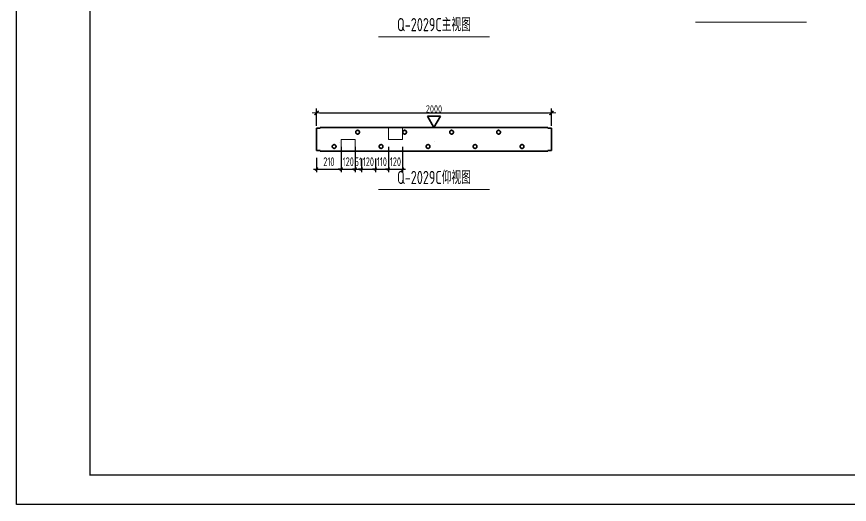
# Model space of a CAD drawing. Extents: x -85320 to 1679916, y -1321939 to 627.
# Drawn here: x 1261140 to 1289502, y -867871 to -851246 of the extents above; entities that cross this region are included whole.
import ezdxf
from ezdxf.enums import TextEntityAlignment as Align

# ---------------------------------------------------------------- set-up
doc = ezdxf.new("R2010")
doc.units = 0
doc.header["$LTSCALE"] = 1000
doc.linetypes.add('点划线', pattern=[1850, 1200, -300, 50, -300])
for name, color, linetype in [('BORDER', 7, 'Continuous'), ('手孔标注', 3, 'Continuous'), ('打印线框', 7, 'Continuous'), ('拉模', 7, 'Continuous')]:
    doc.layers.add(name, color=color, linetype=linetype)
for name, color, linetype, lineweight in [('手孔', 6, 'Continuous', 0), ('预制墙图名', 7, 'Continuous', 18), ('预制墙详图孔洞', 9, '点划线', 18), ('预制墙详图标注', 3, 'Continuous', 18), ('预制墙详图轮廓', 3, 'Continuous', 35)]:
    doc.layers.add(name, color=color, linetype=linetype, lineweight=lineweight)
doc.styles.add('TSSD_Dimension', font='tssdeng.shx', dxfattribs={"width": 0.7, "bigfont": 'hztxt.shx'})
doc.styles.add('样式 1', font='yjkeng.shx', dxfattribs={"width": 0.7, "bigfont": 'yjkchn.shx'})
doc.styles.add('样式 2', font='yjkeng.shx', dxfattribs={"width": 0.7, "bigfont": 'yjkchn.shx'})
doc.dimstyles.new('标注', dxfattribs={"dimtxt": 300, "dimasz": 100, "dimexe": 100, "dimexo": 250, "dimgap": 100, "dimtad": 1, "dimdec": 0, "dimlfac": 0.25, "dimzin": 0, "dimdsep": 46, "dimtxsty": 'TSSD_Dimension', "dimblk": 'ARCHTICK', "dimcen": 0, "dimdle": 100, "dimclrt": 7, "dimadec": 0, "dimazin": 0, "dimtfac": 1, "dimtdec": 0, "dimtix": 1, "dimtmove": 2, "dimatfit": 3, "dimfxl": 1, "dimtolj": 1, "dimtzin": 0, "dimarcsym": 0})
doc.dimstyles.new('盈建科结构', dxfattribs={"dimscale": 100, "dimtxt": 2.5, "dimasz": 1, "dimexe": 1.5, "dimexo": 0.625, "dimgap": 0.1, "dimtad": 1, "dimdec": 0, "dimrnd": 1, "dimzin": 0, "dimdsep": 46, "dimtxsty": '样式 1', "dimblk": '_yjkbk', "dimblk1": 'ARCHTICK', "dimblk2": 'ARCHTICK', "dimcen": 0.09, "dimadec": 0, "dimazin": 0, "dimtfac": 1, "dimtdec": 4, "dimtix": 1, "dimtmove": 2, "dimatfit": 3, "dimfxl": 1, "dimtolj": 1, "dimtzin": 0, "dimarcsym": 0})

# ---------------------------------------------------------------- blocks, each defined once
blk = doc.blocks.new('_yjkbk')
blk.add_line((-1, 0), (1.5, 0))
blk.add_lwpolyline([(-0.7, -0.7, 0.5, 0.5, 0), (0.7, 0.7, 0.5, 0.5, 0)], format="xyseb")
blk = doc.blocks.new('*D1523')
at = {"layer": 'Defpoints', "color": 0, "transparency": 16777216}
for p in [(1279354, -854529), (1271354, -855029), (1279354, -855029)]:
    blk.add_point(p, dxfattribs=at)
at = {"layer": '预制墙详图标注', "color": 0, "lineweight": -2, "transparency": 16777216}
for p, q in [((1271354, -854966), (1271354, -854379)), ((1271454, -854529), (1279254, -854529)), ((1279354, -854966), (1279354, -854379))]:
    blk.add_line(p, q, dxfattribs=at)
at = {"layer": '预制墙详图标注', "color": 0, "lineweight": -2, "transparency": 16777216, "xscale": 100, "yscale": 100, "zscale": 100, "rotation": 180}
blk.add_blockref('_yjkbk', (1271354, -854529), dxfattribs=at)
at = {"layer": '预制墙详图标注', "color": 0, "lineweight": -2, "transparency": 16777216, "xscale": 100, "yscale": 100, "zscale": 100}
blk.add_blockref('_yjkbk', (1279354, -854529), dxfattribs=at)
at = {"layer": '预制墙详图标注', "color": 0, "transparency": 16777216, "insert": (1275354, -854519), "char_height": 250, "attachment_point": 8, "style": '样式 1'}
blk.add_mtext('\\A1;2000', dxfattribs=at)
blk = doc.blocks.new('_ArchTick')
at = {"color": 0, "linetype": 'ByBlock', "const_width": 0.4}
blk.add_lwpolyline([(-0.5, -0.5), (0.5, 0.5)], dxfattribs=at)
blk = doc.blocks.new('*D1982')
at = {"layer": 'Defpoints', "color": 0, "transparency": 16777216}
for p in [(1272195, -855429), (1271354, -855809), (1272195, -856442)]:
    blk.add_point(p, dxfattribs=at)
at = {"layer": '手孔标注', "color": 0, "lineweight": -2, "transparency": 16777216}
for p, q in [((1272195, -855679), (1272195, -856542)), ((1271354, -856059), (1271354, -856542)), ((1271254, -856442), (1272295, -856442))]:
    blk.add_line(p, q, dxfattribs=at)
at = {"layer": '手孔标注', "color": 0, "lineweight": -2, "transparency": 16777216, "xscale": 100, "yscale": 100, "zscale": 100, "rotation": 180}
blk.add_blockref('_ArchTick', (1271354, -856442), dxfattribs=at)
at = {"layer": '手孔标注', "color": 0, "lineweight": -2, "transparency": 16777216, "xscale": 100, "yscale": 100, "zscale": 100}
blk.add_blockref('_ArchTick', (1272195, -856442), dxfattribs=at)
at = {"layer": '手孔标注', "color": 7, "lineweight": 0, "transparency": 16777216, "insert": (1271774, -856192), "char_height": 300, "attachment_point": 5, "style": 'TSSD_Dimension'}
blk.add_mtext('\\A1;210', dxfattribs=at)
blk = doc.blocks.new('*D1983')
at = {"layer": 'Defpoints', "color": 0, "transparency": 16777216}
for p in [(1272195, -855429), (1272675, -855429), (1272675, -856442)]:
    blk.add_point(p, dxfattribs=at)
at = {"layer": '手孔标注', "color": 0, "lineweight": -2, "transparency": 16777216}
for p, q in [((1272195, -855679), (1272195, -856542)), ((1272675, -855679), (1272675, -856542)), ((1272195, -856442), (1272095, -856442)), ((1272195, -856442), (1272675, -856442)), ((1272675, -856442), (1272775, -856442))]:
    blk.add_line(p, q, dxfattribs=at)
at = {"layer": '手孔标注', "color": 0, "lineweight": -2, "transparency": 16777216, "xscale": 100, "yscale": 100, "zscale": 100}
blk.add_blockref('_ArchTick', (1272195, -856442), dxfattribs=at)
at = {"layer": '手孔标注', "color": 0, "lineweight": -2, "transparency": 16777216, "xscale": 100, "yscale": 100, "zscale": 100, "rotation": 180}
blk.add_blockref('_ArchTick', (1272675, -856442), dxfattribs=at)
at = {"layer": '手孔标注', "color": 7, "lineweight": 0, "transparency": 16777216, "insert": (1272435, -856192), "char_height": 300, "attachment_point": 5, "style": 'TSSD_Dimension'}
blk.add_mtext('\\A1;120', dxfattribs=at)
blk = doc.blocks.new('*D1984')
at = {"layer": 'Defpoints', "color": 0, "transparency": 16777216}
for p in [(1272675, -855429), (1272880, -855829), (1272880, -856442)]:
    blk.add_point(p, dxfattribs=at)
at = {"layer": '手孔标注', "color": 0, "lineweight": -2, "transparency": 16777216}
for p, q in [((1272675, -855679), (1272675, -856542)), ((1272880, -856079), (1272880, -856542)), ((1272675, -856442), (1272575, -856442)), ((1272675, -856442), (1272880, -856442)), ((1272880, -856442), (1272980, -856442))]:
    blk.add_line(p, q, dxfattribs=at)
at = {"layer": '手孔标注', "color": 0, "lineweight": -2, "transparency": 16777216, "xscale": 100, "yscale": 100, "zscale": 100}
blk.add_blockref('_ArchTick', (1272675, -856442), dxfattribs=at)
at = {"layer": '手孔标注', "color": 0, "lineweight": -2, "transparency": 16777216, "xscale": 100, "yscale": 100, "zscale": 100, "rotation": 180}
blk.add_blockref('_ArchTick', (1272880, -856442), dxfattribs=at)
at = {"layer": '手孔标注', "color": 7, "lineweight": 0, "transparency": 16777216, "insert": (1272777, -856192), "char_height": 300, "attachment_point": 5, "style": 'TSSD_Dimension'}
blk.add_mtext('\\A1;51', dxfattribs=at)
blk = doc.blocks.new('*D1985')
at = {"layer": 'Defpoints', "color": 0, "transparency": 16777216}
for p in [(1272880, -855829), (1273360, -855829), (1273360, -856442)]:
    blk.add_point(p, dxfattribs=at)
at = {"layer": '手孔标注', "color": 0, "lineweight": -2, "transparency": 16777216}
for p, q in [((1272880, -856079), (1272880, -856542)), ((1273360, -856079), (1273360, -856542)), ((1272880, -856442), (1272780, -856442)), ((1272880, -856442), (1273360, -856442)), ((1273360, -856442), (1273460, -856442))]:
    blk.add_line(p, q, dxfattribs=at)
at = {"layer": '手孔标注', "color": 0, "lineweight": -2, "transparency": 16777216, "xscale": 100, "yscale": 100, "zscale": 100}
blk.add_blockref('_ArchTick', (1272880, -856442), dxfattribs=at)
at = {"layer": '手孔标注', "color": 0, "lineweight": -2, "transparency": 16777216, "xscale": 100, "yscale": 100, "zscale": 100, "rotation": 180}
blk.add_blockref('_ArchTick', (1273360, -856442), dxfattribs=at)
at = {"layer": '手孔标注', "color": 7, "lineweight": 0, "transparency": 16777216, "insert": (1273120, -856192), "char_height": 300, "attachment_point": 5, "style": 'TSSD_Dimension'}
blk.add_mtext('\\A1;120', dxfattribs=at)
blk = doc.blocks.new('*D1986')
at = {"layer": 'Defpoints', "color": 0, "transparency": 16777216}
for p in [(1273801, -855429), (1273360, -855829), (1273801, -856442)]:
    blk.add_point(p, dxfattribs=at)
at = {"layer": '手孔标注', "color": 0, "lineweight": -2, "transparency": 16777216}
for p, q in [((1273801, -855679), (1273801, -856542)), ((1273360, -856079), (1273360, -856542)), ((1273360, -856442), (1273260, -856442)), ((1273360, -856442), (1273801, -856442)), ((1273801, -856442), (1273901, -856442))]:
    blk.add_line(p, q, dxfattribs=at)
at = {"layer": '手孔标注', "color": 0, "lineweight": -2, "transparency": 16777216, "xscale": 100, "yscale": 100, "zscale": 100}
blk.add_blockref('_ArchTick', (1273360, -856442), dxfattribs=at)
at = {"layer": '手孔标注', "color": 0, "lineweight": -2, "transparency": 16777216, "xscale": 100, "yscale": 100, "zscale": 100, "rotation": 180}
blk.add_blockref('_ArchTick', (1273801, -856442), dxfattribs=at)
at = {"layer": '手孔标注', "color": 7, "lineweight": 0, "transparency": 16777216, "insert": (1273580, -856192), "char_height": 300, "attachment_point": 5, "style": 'TSSD_Dimension'}
blk.add_mtext('\\A1;110', dxfattribs=at)
blk = doc.blocks.new('*D1987')
at = {"layer": 'Defpoints', "color": 0, "transparency": 16777216}
for p in [(1273801, -855429), (1274281, -855429), (1274281, -856442)]:
    blk.add_point(p, dxfattribs=at)
at = {"layer": '手孔标注', "color": 0, "lineweight": -2, "transparency": 16777216}
for p, q in [((1273801, -855679), (1273801, -856542)), ((1274281, -855679), (1274281, -856542)), ((1273801, -856442), (1273701, -856442)), ((1273801, -856442), (1274281, -856442)), ((1274281, -856442), (1274381, -856442))]:
    blk.add_line(p, q, dxfattribs=at)
at = {"layer": '手孔标注', "color": 0, "lineweight": -2, "transparency": 16777216, "xscale": 100, "yscale": 100, "zscale": 100}
blk.add_blockref('_ArchTick', (1273801, -856442), dxfattribs=at)
at = {"layer": '手孔标注', "color": 0, "lineweight": -2, "transparency": 16777216, "xscale": 100, "yscale": 100, "zscale": 100, "rotation": 180}
blk.add_blockref('_ArchTick', (1274281, -856442), dxfattribs=at)
at = {"layer": '手孔标注', "color": 7, "lineweight": 0, "transparency": 16777216, "insert": (1274041, -856192), "char_height": 300, "attachment_point": 5, "style": 'TSSD_Dimension'}
blk.add_mtext('\\A1;120', dxfattribs=at)
blk = doc.blocks.new('图框1')
at = {"layer": 'BORDER', "const_width": 50}
blk.add_lwpolyline([(1377779, -823089), (1377779, -783089), (1433679, -783089), (1433679, -823089)], close=True, dxfattribs=at)

msp = doc.modelspace()

# ---------------------------------------------------------------- linework, layer by layer
at = {"layer": '手孔', "color": 6}
for points in [[(1273801.027, -855028.637), (1274281.027, -855028.637), (1274281.027, -855428.637), (1273801.027, -855428.637)], [(1272194.964, -855428.637), (1272674.964, -855428.637), (1272674.964, -855828.637), (1272194.964, -855828.637)]]:
    msp.add_lwpolyline(points, close=True, dxfattribs=at)
at = {"layer": '打印线框', "color": 1}
msp.add_lwpolyline([(1261139.78, -867870.962), (1261139.78, -825870.962), (1320539.78, -825870.962), (1320539.78, -867870.962)], close=True, dxfattribs=at)
at = {"layer": '预制墙图名', "lineweight": 18}
for p, q in [((1284265.601, -851429.04), (1288041.758, -851429.04)), ((1273466.782, -851929.04), (1277240.577, -851929.04)), ((1273460.877, -857139.04), (1277246.482, -857139.04))]:
    msp.add_line(p, q, dxfattribs=at)
at = {"layer": '预制墙详图孔洞', "lineweight": 35, "const_width": 0.18}
for points in [[(1271900.24, -855630.586), (1272077.68, -855405.091), (1272077.68, -855028.637), (1272213.68, -855028.637), (1272213.68, -855452.183), (1272007.119, -855714.688)], [(1272685.68, -855184.637), (1272685.68, -855028.637), (1272821.68, -855028.637), (1272821.68, -855184.637)], [(1273500.24, -855630.586), (1273677.68, -855405.091), (1273677.68, -855028.637), (1273813.68, -855028.637), (1273813.68, -855452.183), (1273607.119, -855714.688)], [(1274285.68, -855184.637), (1274285.68, -855028.637), (1274421.68, -855028.637), (1274421.68, -855184.637)], [(1275100.24, -855630.586), (1275277.68, -855405.091), (1275277.68, -855028.637), (1275413.68, -855028.637), (1275413.68, -855452.183), (1275207.119, -855714.688)], [(1275885.68, -855184.637), (1275885.68, -855028.637), (1276021.68, -855028.637), (1276021.68, -855184.637)], [(1276700.24, -855630.586), (1276877.68, -855405.091), (1276877.68, -855028.637), (1277013.68, -855028.637), (1277013.68, -855452.183), (1276807.119, -855714.688)], [(1277485.68, -855184.637), (1277485.68, -855028.637), (1277621.68, -855028.637), (1277621.68, -855184.637)], [(1278300.24, -855630.586), (1278477.68, -855405.091), (1278477.68, -855028.637), (1278613.68, -855028.637), (1278613.68, -855452.183), (1278407.119, -855714.688)]]:
    msp.add_lwpolyline(points, close=True, dxfattribs=at)
at = {"layer": '预制墙详图孔洞', "lineweight": 35}
for centre in [(1272753.68, -855184.637), (1274353.68, -855184.637), (1275953.68, -855184.637), (1277553.68, -855184.637), (1271953.68, -855672.637), (1273553.68, -855672.637), (1275153.68, -855672.637), (1276753.68, -855672.637), (1278353.68, -855672.637)]:
    msp.add_circle(centre, 64, dxfattribs=at)
at = {"layer": '预制墙详图标注', "lineweight": 35}
for p, q in [((1275353.68, -855028.637), (1275128.68, -854638.926)), ((1275578.68, -854638.926), (1275128.68, -854638.926)), ((1275353.68, -855028.637), (1275578.68, -854638.926))]:
    msp.add_line(p, q, dxfattribs=at)
at = {"layer": '预制墙详图轮廓', "lineweight": 35}
for p, q in [((1271353.68, -855808.637), (1271353.68, -855048.637)), ((1271353.68, -855048.637), (1271473.68, -855048.637)), ((1271473.68, -855028.637), (1279233.68, -855028.637)), ((1271473.68, -855048.637), (1271473.68, -855028.637)), ((1279233.68, -855028.637), (1279233.68, -855048.637)), ((1279233.68, -855048.637), (1279353.68, -855048.637)), ((1279353.68, -855048.637), (1279353.68, -855808.637)), ((1271473.68, -855808.637), (1271353.68, -855808.637)), ((1271473.68, -855828.637), (1271473.68, -855808.637)), ((1271473.68, -855828.637), (1279233.68, -855828.637)), ((1279353.68, -855808.637), (1279233.68, -855808.637)), ((1279233.68, -855808.637), (1279233.68, -855828.637))]:
    msp.add_line(p, q, dxfattribs=at)

# ---------------------------------------------------------------- block references
at = {"layer": '拉模', "color": 3}
msp.add_blockref('图框1', (-114139.169, -43782.267), dxfattribs=at)

# ---------------------------------------------------------------- texts
at = {"layer": '预制墙图名', "linetype": 'Continuous', "style": '样式 2', "width": 0.7}
for s, p in [('Q-2029C主视图', (1275353.68, -851878.637)), ('Q-2029C仰视图', (1275353.68, -857088.637))]:
    msp.add_text(s, height=450, dxfattribs=at).set_placement(p, align=Align.BOTTOM_CENTER)

# ---------------------------------------------------------------- dimensions: what is measured, and where the dimension line sits
at = {"layer": '手孔标注', "color": 3, "lineweight": 0}
for base, p1, p2, picture, middle in [((1272194.964, -856441.517), (1271353.68, -855808.637), (1272194.964, -855428.637), '*D1982', (1271774.322, -856191.517)), ((1272674.964, -856441.517), (1272194.964, -855428.637), (1272674.964, -855428.637), '*D1983', (1272434.964, -856191.517)), ((1272879.695, -856441.517), (1272674.964, -855428.637), (1272879.695, -855828.637), '*D1984', (1272777.329, -856191.517)), ((1273801.027, -856441.517), (1273359.695, -855828.637), (1273801.027, -855428.637), '*D1986', (1273580.361, -856191.517)), ((1274281.027, -856441.517), (1273801.027, -855428.637), (1274281.027, -855428.637), '*D1987', (1274041.027, -856191.517)), ((1273359.695, -856441.517), (1272879.695, -855828.637), (1273359.695, -855828.637), '*D1985', (1273119.695, -856191.517))]:
    dim = msp.add_linear_dim(base=base, p1=p1, p2=p2, dimstyle='标注', dxfattribs=at)
    dim.commit()
    dim.dimension.update_dxf_attribs({"geometry": picture, "text_midpoint": middle})
at = {"layer": '预制墙详图标注'}
dim = msp.add_aligned_dim(p1=(1271353.68, -855028.637), p2=(1279353.68, -855028.637), distance=500, dimstyle='盈建科结构', override={"dimscale": 100, "dimtxt": 2.5, "dimasz": 1, "dimexe": 1.5, "dimexo": 0.625, "dimgap": 0.1, "dimtad": 1, "dimlfac": 0.25, "dimrnd": 5, "dimdle": 0, "dimtix": 1, "dimfxlon": 0}, dxfattribs=at)
dim.commit()
dim.dimension.update_dxf_attribs({"geometry": '*D1523', "text_midpoint": (1275353.68, -854393.637)})

doc.saveas('drawing.dxf')
